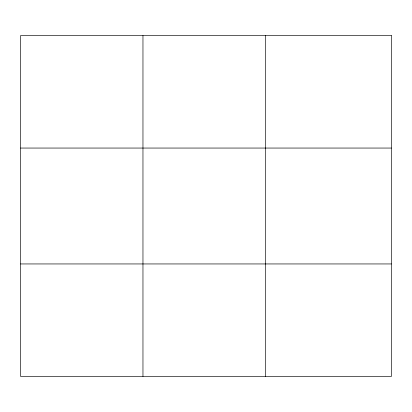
<?xml version="1.0" encoding="UTF-8"?>
<svg xmlns="http://www.w3.org/2000/svg" width="412" height="412" viewBox="0 0 412 412"><rect width="100%" height="100%" fill="white"/><g stroke="black" fill="none" stroke-linecap="round" stroke-linejoin="round"><path stroke-width="0.62" d="M142.964 35.561L142.964 376.439M265.328 35.561L265.328 376.439M20.6 148.052L391.4 148.052M20.6 263.948L391.4 263.948M391.4 35.561L391.4 376.439L20.6 376.439L20.6 35.561L391.4 35.561"/></g></svg>
